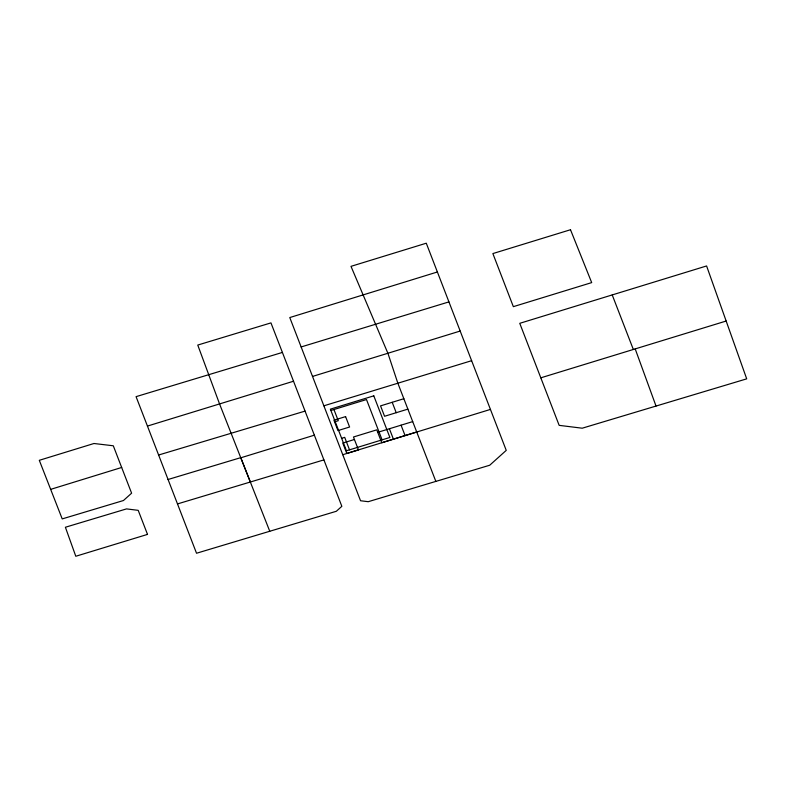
<?xml version="1.0" encoding="UTF-8"?>
<svg xmlns="http://www.w3.org/2000/svg" width="786" height="786" viewBox="0 0 786 786"><rect width="100%" height="100%" fill="white"/><g stroke="black" fill="none" stroke-linecap="round" stroke-linejoin="round"><path stroke-width="1.18" d="M293.502 381.239L147.444 426.071L136.066 396.655L282.4 352.433L341.841 506.312L336.339 511.273L196.529 553.246L147.444 426.071M460.164 331.053L312.504 376.435M437.399 271.976L289.779 317.554L360.548 500.751L368.241 501.694L489.717 465.233L506.243 450.368L426.277 243.208L350.998 266.346L387.999 353.533L397.824 383.146L435.847 481.405M612.215 294.927L706.594 265.953L746.7 378.852L582.22 428.203L559.16 425.354L519.762 323.321L612.215 294.927L633.339 349.485M50.638 489.373L121.663 467.474L131.606 493.186L123.451 500.525L62.212 518.907L39.3 460.311L93.966 443.5L113.302 445.78L121.663 467.474M403.857 398.718L380.542 405.881L384.57 416.275L407.875 409.123M335.209 421.65L338.265 420.716L333.932 409.516M240.801 457.796L314.371 435.179M341.645 438.293L344.7 437.36L349.524 449.847M354.427 439.492L342.775 443.078L346.793 453.473L358.455 449.897L353.464 436.996L376.779 429.844L381.76 442.744L416.727 432.005M377.742 432.339L412.709 421.601M323.861 405.812L471.629 360.695M330.877 410.459L366.492 399.543L382.094 439.846M540.807 377.83L726.156 321.032M342.775 454.711L490.435 409.418M301.126 346.96L448.894 301.903M158.576 455.025L305.056 411.107M168.017 479.509L240.762 457.649L250.351 482.005M177.489 503.924L323.901 459.889M269.765 531.267L219.707 404.338L197.758 345.064L270.954 322.889L282.4 352.433M392.204 402.294L396.223 412.699M401.057 425.177L405.075 435.582M389.394 428.763L393.422 439.158M635.196 348.905L656.025 406.057M570.498 229.738L492.871 253.573L513.346 306.658L591.691 282.606L570.498 229.738M373.792 395.839L330.375 409.162L346.469 450.781L389.885 437.458L373.792 395.839M345.585 416.609L333.922 420.196L337.951 430.59L349.603 427.014L345.585 416.609M147.513 534.401L75.79 556.262L65.395 527.249L126.526 508.896L138.208 510.34L147.513 534.401"/></g></svg>
